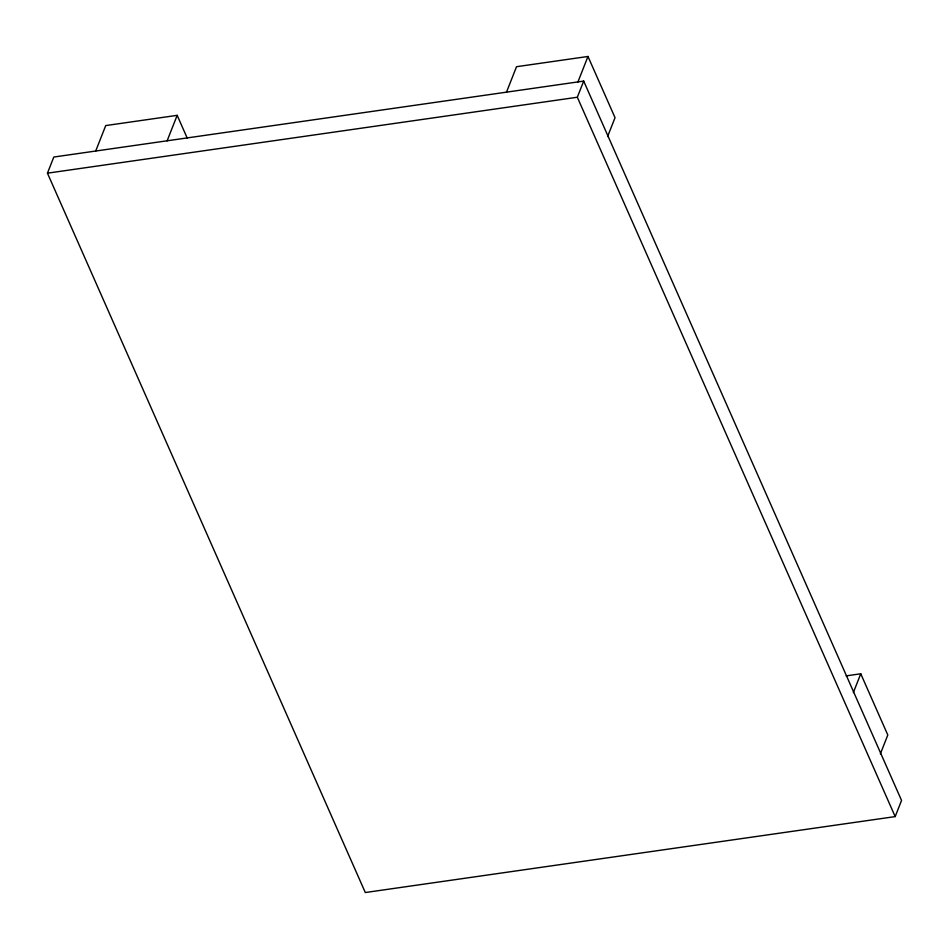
<?xml version="1.0" encoding="UTF-8"?>
<svg xmlns="http://www.w3.org/2000/svg" width="949" height="949" viewBox="0 0 949 949"><rect width="100%" height="100%" fill="white"/><g stroke="black" fill="none" stroke-linecap="round" stroke-linejoin="round"><path stroke-width="1.42" d="M47.45 173.181L53.808 157.036L583.694 81.092L901.55 800.446L895.192 816.603L365.306 892.534L47.45 173.181L577.324 97.237L583.694 81.092M95.659 151.14L105.73 125.576L177.178 115.339L187.167 137.961M167.095 140.903L177.178 115.339M506.458 92.267L516.529 66.703L587.977 56.466L615.035 117.688L607.609 136.526M577.905 82.029L587.977 56.466M853.329 692.628L860.755 673.778L846.176 675.878M880.375 753.85L887.801 735L860.755 673.778M577.324 97.237L895.192 816.603"/></g></svg>
